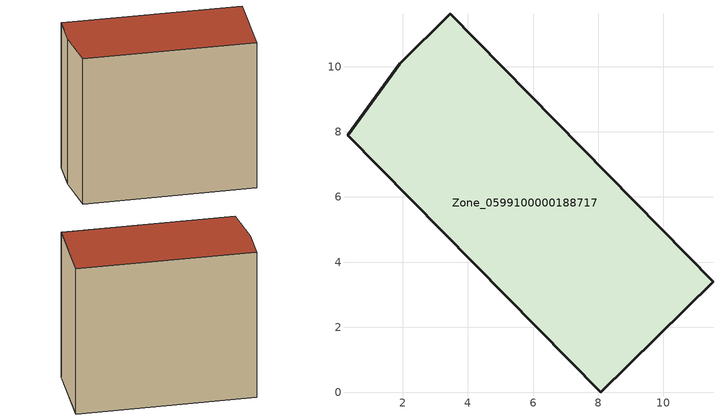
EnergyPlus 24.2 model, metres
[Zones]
Zone_0599100000188717
 floor ground (C_G): 0.3,7.89 1.9,10.09 3.46,11.63 11.52,3.39 8.08,0 z1.3
 wall outside (C_F): 11.52,3.39 3.46,11.63 1.9,10.09 0.3,7.89 8.08,0 11.52,3.39 z1.3:11.66
 roof outside (C_R): 1.9,10.09 0.3,7.89 8.08,0 11.52,3.39 3.46,11.63 z11.66
[BUILDING]
Pand.0599100000188717: North Axis=0; Terrain=City; Loads Convergence Tolerance Value=0.04; Temperature Convergence Tolerance Value=0.4; Solar Distribution=FullExterior; Maximum Number of Warmup Days=25; Minimum Number of Warmup Days=1
[Site:Location]
Rotterdam.The.Hague.AP_ZH_NLD Design_Conditions: Latitude=51.96; Longitude=4.45; Time Zone=1; Elevation=-4.5
[SITE:GROUNDTEMPERATURE:BUILDINGSURFACE]
18, 18, 18, 18, 18, 18, 18, 18, 18, 18, 18, 18
[MATERIAL] Thermal Absorptance=0.9; Solar Absorptance=0.7; Visible Absorptance=0.7
Name | Roughness | Thickness | Conductivity | Density | Specific Heat
G.TI.1946 | MediumSmooth | 0.15 | 1 | 540 | 1210
F.TI.1946 | Rough | 0.3 | 0.857143 | 1920 | 840
R.TI.1946 | MediumRough | 0.2 | 0.1 | 1500 | 1000
[CONSTRUCTION]
C_G: G.TI.1946
C_F: F.TI.1946
C_R: R.TI.1946
[ZONE]
Zone_0599100000188717: Type=1; Multiplier=1; Ceiling Height=Autocalculate; Volume=Autocalculate; Floor Area=autocalculate; Part of Total Floor Area=Yes
[ZONEINFILTRATION:DESIGNFLOWRATE]
Infil_Zone_0599100000188717: Zone or ZoneList or Space or SpaceList=Zone_0599100000188717; Schedule=AlwaysOn; Design Flow Rate Calculation Method=Flow/Area; Flow Rate per Floor Area=0.003; Constant Term Coefficient=1; Temperature Term Coefficient=0; Velocity Term Coefficient=0; Velocity Squared Term Coefficient=0
[HVACTEMPLATE:ZONE:IDEALLOADSAIRSYSTEM]
Zone_0599100000188717: Maximum Heating Supply Air Temperature=50; Minimum Cooling Supply Air Temperature=13; Maximum Heating Supply Air Humidity Ratio=0.0156; Minimum Cooling Supply Air Humidity Ratio=0.0077; Heating Limit=NoLimit; Cooling Limit=NoLimit; Dehumidification Control Type=ConstantSensibleHeatRatio; Cooling Sensible Heat Ratio=0.7; Dehumidification Setpoint=60; Humidification Control Type=None; Humidification Setpoint=30; Outdoor Air Method=None; Outdoor Air Flow Rate per Person=0.00944; Outdoor Air Flow Rate per Zone Floor Area=0; Outdoor Air Flow Rate per Zone=0; Demand Controlled Ventilation Type=None; Outdoor Air Economizer Type=NoEconomizer; Heat Recovery Type=None; Sensible Heat Recovery Effectiveness=0.7; Latent Heat Recovery Effectiveness=0.65
[ZONECONTROL:THERMOSTAT]
ThermostatControl_Zone_0599100000188717: Zone or ZoneList=Zone_0599100000188717; Control Type Schedule=DualSetpointControlType; Control 1=Thermostat_Zone_0599100000188717; Temperature Difference Between Cutout And Setpoint=0
[THERMOSTATSETPOINT:DUALSETPOINT]
Thermostat_Zone_0599100000188717: Heating Setpoint Temperature Schedule=HeatingSetpoint_Zone_0599100000188717; Cooling Setpoint Temperature Schedule=CoolingSetpoint_Zone_0599100000188717
[SCHEDULE:COMPACT]
HeatingSetpoint_Zone_0599100000188717: Through: 12/31, For: AllDays, Until: 24:00, 21
CoolingSetpoint_Zone_0599100000188717: Through: 12/31, For: AllDays, Until: 24:00, 24
DualSetpointControlType: Through: 12/31, For: AllDays, Until: 24:00, 4
AlwaysOn: Through: 12/31, For: AllDays, Until: 24:00, 1
